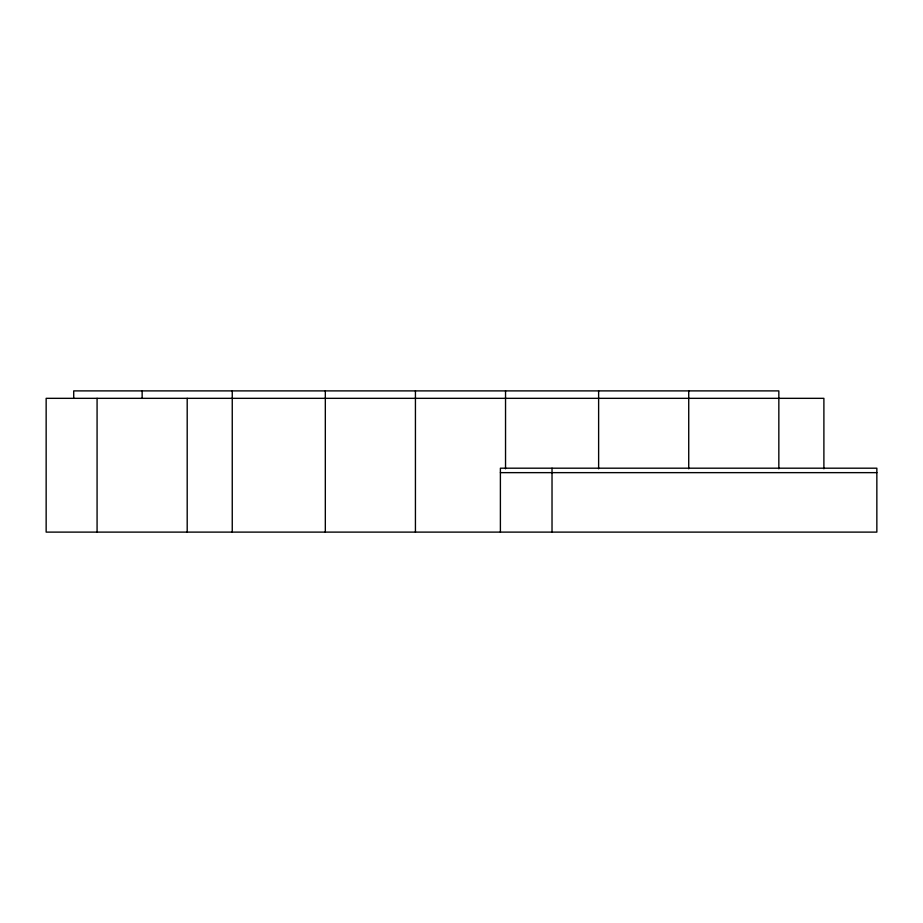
<?xml version="1.0" encoding="UTF-8"?>
<svg xmlns="http://www.w3.org/2000/svg" width="923" height="923" viewBox="0 0 923 923"><rect width="100%" height="100%" fill="white"/><g stroke="black" fill="none" stroke-linecap="round" stroke-linejoin="round"><path stroke-width="1.38" d="M500.393 472.645L876.85 472.645M823.893 468.815L823.893 398.332L46.15 398.332L46.15 532.11L876.85 532.11L876.85 468.192L500.393 468.192L500.393 532.11M778.839 468.815L778.839 390.891L73.713 390.891L73.713 398.332M688.731 390.891L688.731 468.815M598.623 390.891L598.623 468.815M552.023 468.192L552.023 532.11M505.539 390.891L505.539 468.815M415.431 390.891L415.431 532.11M325.323 390.891L325.323 532.11M232.25 390.891L232.25 532.11M187.196 398.332L187.196 532.11M142.142 390.891L142.142 398.332M97.077 398.332L97.077 532.11"/></g></svg>
